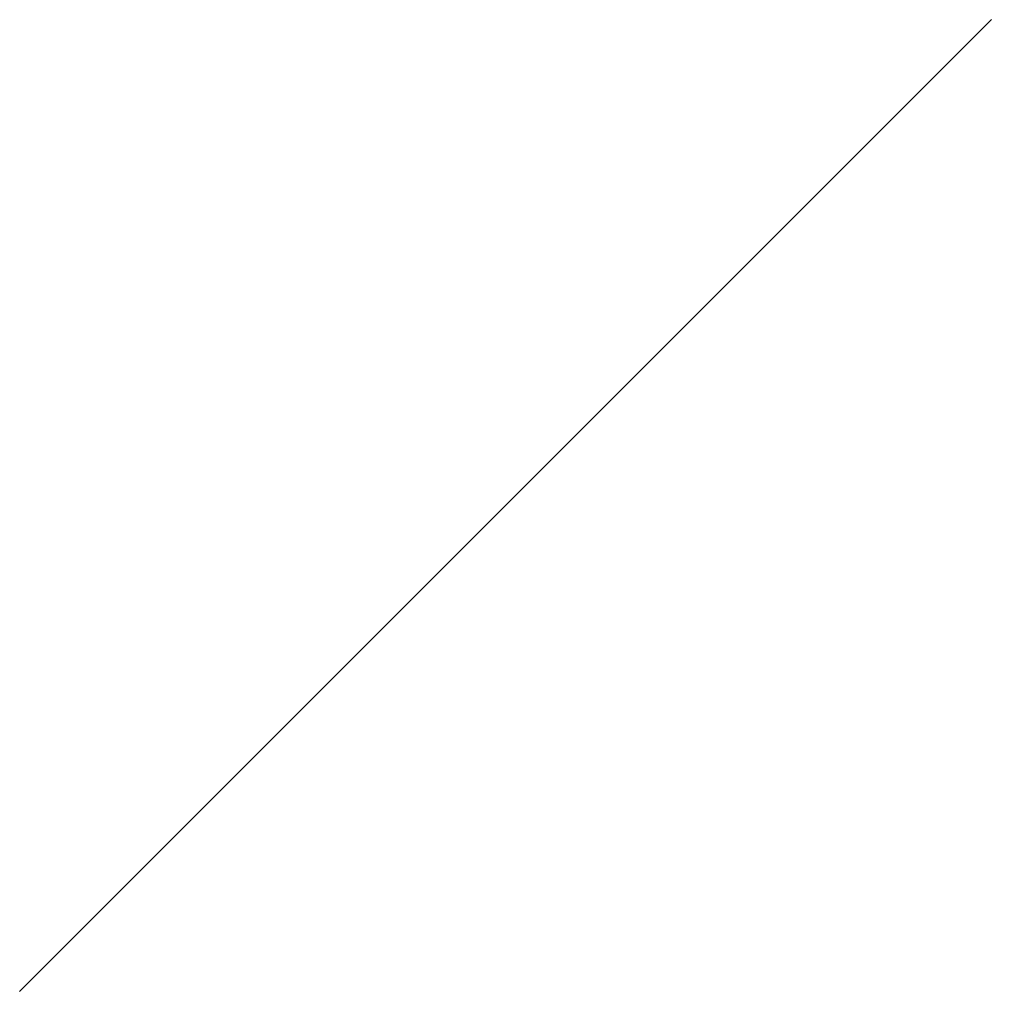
# Paper-space layout 'Layout1' of a CAD drawing. Header units: inches. Extents: x 0 to 2, y 0 to 2.
import ezdxf

# ---------------------------------------------------------------- set-up
doc = ezdxf.new("R2010")
doc.units = ezdxf.units.IN
doc.header["$MEASUREMENT"] = 0
doc.layers.add('OBJECT', color=7, linetype='Continuous')

psp = doc.layouts.get("Layout1")

# ---------------------------------------------------------------- linework, layer by layer
at = {"layer": 'OBJECT'}
psp.add_line((0, 0), (2, 2), dxfattribs=at)

doc.saveas('drawing.dxf')
